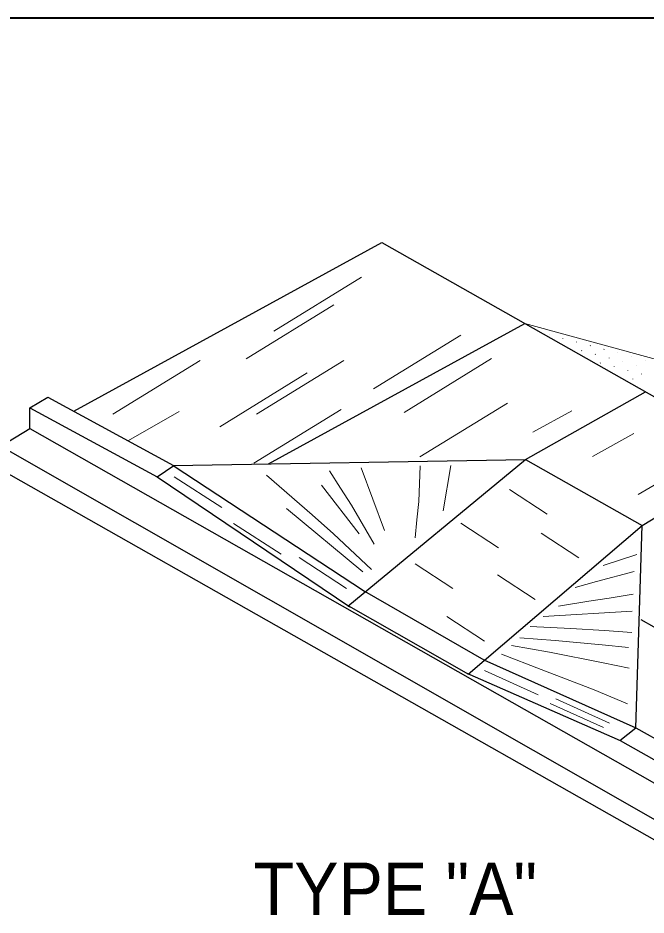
# Model space of a CAD drawing. Extents: x 1190 to 1565, y -209 to 70.
# Drawn here: x 1252.95 to 1276.46, y -15.69 to 17.89 of the extents above; entities that cross this region are included whole.
import ezdxf

# ---------------------------------------------------------------- set-up
doc = ezdxf.new("R2010")
doc.units = 0
doc.header["$LTSCALE"] = 0.49
doc.layers.add('1', color=7, linetype='Continuous', lineweight=13)

msp = doc.modelspace()

# ---------------------------------------------------------------- linework, layer by layer
at = {"layer": '1', "lineweight": 40}
msp.add_line((1227.6928, 17.8859), (1552.7192, 17.8859), dxfattribs=at)
at = {"layer": '1', "lineweight": 25}
for p, q in [((1255.0415, 3.1726), (1266.5736, 9.488)), ((1266.5736, 9.488), (1294.3792, -6.279)), ((1262.3241, 1.1966), (1271.9243, 6.4539)), ((1253.4028, 3.298), (1254.0775, 3.6993)), ((1254.0775, 3.6993), (1258.7744, 1.1326)), ((1271.9523, 1.3612), (1276.4435, 3.8913)), ((1253.4028, 3.298), (1258.1638, 0.7077)), ((1253.4028, 2.5229), (1253.4028, 3.298)), ((1252.3193, 1.8564), (1253.4028, 2.5229)), ((1253.4028, 2.5229), (1282.8958, -14.2336)), ((1252.3193, 1.8564), (1281.7305, -14.9503)), ((1258.758, 1.1399), (1271.9523, 1.3612)), ((1265.3038, -4.1289), (1271.9517, 1.3615)), ((1271.9476, 1.3638), (1276.3106, -1.1102)), ((1276.3106, -1.1102), (1280.6052, 1.5315)), ((1258.1638, 0.7077), (1258.785, 1.1399)), ((1252.3193, 0.9897), (1281.7305, -15.6877)), ((1258.1638, 0.7077), (1265.3677, -4.1508)), ((1269.798, -6.6772), (1276.3106, -1.1102)), ((1276.0726, -8.6762), (1276.3106, -1.1102)), ((1265.3179, -4.1173), (1269.8106, -6.6697)), ((1276.2622, -4.6322), (1287.0822, -10.7676)), ((1269.7561, -6.6376), (1275.4878, -9.1541)), ((1275.4805, -9.1541), (1276.0763, -8.6849)), ((1276.0726, -8.6762), (1283.5705, -12.9277)), ((1275.4878, -9.1541), (1282.8958, -13.3427))]:
    msp.add_line(p, q, dxfattribs=at)
at = {"layer": '1'}
for p, q in [((1262.5345, 6.1696), (1265.8073, 8.1828)), ((1261.4982, 5.1326), (1264.771, 7.1458)), ((1266.2555, 4.0015), (1269.5283, 6.0147)), ((1272.8336, 6.0319), (1272.8352, 6.0328)), ((1273.3458, 5.8947), (1273.3474, 5.8956)), ((1273.3474, 5.8956), (1273.3491, 5.8965)), ((1273.8597, 5.7583), (1273.8613, 5.7592)), ((1274.0472, 5.4336), (1274.0488, 5.4345)), ((1274.372, 5.6211), (1274.3736, 5.622)), ((1274.8843, 5.4838), (1274.8858, 5.4848)), ((1274.8858, 5.4848), (1274.8875, 5.4857)), ((1256.5055, 3.0588), (1259.7783, 5.072)), ((1261.8751, 3.0588), (1265.1478, 5.072)), ((1267.4047, 3.1262), (1270.6775, 5.1395)), ((1274.5595, 5.2963), (1274.5611, 5.2973)), ((1275.0718, 5.159), (1275.0733, 5.16)), ((1275.0733, 5.16), (1275.075, 5.1609)), ((1275.3981, 5.3475), (1275.3998, 5.3484)), ((1275.9103, 5.2103), (1275.912, 5.2112)), ((1276.4227, 5.0729), (1276.4243, 5.0739)), ((1276.4243, 5.0739), (1276.4259, 5.0748)), ((1274.747, 4.9715), (1274.7486, 4.9725)), ((1275.2593, 4.8342), (1275.2608, 4.8353)), ((1275.2608, 4.8353), (1275.2625, 4.8362)), ((1275.5856, 5.0228), (1275.5873, 5.0237)), ((1276.0978, 4.8854), (1276.0995, 4.8864)), ((1260.5091, 2.5875), (1263.7818, 4.6006)), ((1275.7731, 4.6979), (1275.7748, 4.6989)), ((1275.9606, 4.3732), (1275.9623, 4.3742)), ((1276.2853, 4.5607), (1276.287, 4.5617)), ((1267.9981, 1.4563), (1271.271, 3.4695)), ((1257.0951, 2.0686), (1258.9865, 3.1633)), ((1261.7808, 1.2206), (1265.0536, 3.2338)), ((1272.2166, 2.3841), (1273.6815, 3.182)), ((1274.4602, 1.4748), (1275.9992, 2.3285)), ((1276.1661, 0.0462), (1278.3727, 1.3449)), ((1265.8008, 1.0481), (1266.6723, -1.2898)), ((1269.1571, 1.1408), (1268.8603, -0.5662)), ((1258.801, 0.7141), (1260.5811, -0.4363)), ((1264.3175, 0.3987), (1265.7268, -1.4197)), ((1271.3451, 0.2409), (1272.7542, -0.6868)), ((1263.0008, -0.4734), (1265.8565, -2.8484)), ((1261.0261, -1.0301), (1262.8062, -2.1804)), ((1269.528, -1.0208), (1270.9371, -1.9486)), ((1272.5318, -1.3918), (1273.941, -2.3196)), ((1263.4737, -2.3103), (1265.2538, -3.4607)), ((1274.8496, -2.6072), (1276.1105, -2.1991)), ((1267.822, -2.5423), (1269.2313, -3.4701)), ((1270.9001, -2.9504), (1272.3093, -3.8782)), ((1272.606, -4.5183), (1275.9436, -4.3143)), ((1269.0087, -4.5091), (1270.418, -5.4368)), ((1270.418, -6.5408), (1272.4205, -7.4501)), ((1273.0881, -7.5984), (1275.0908, -8.5077)), ((1272.8656, -7.7654), (1274.8681, -8.6747))]:
    msp.add_line(p, q, dxfattribs=at)
for points in [[(1271.923, 6.4471), (1278.0368, 4.7828), (1282.2092, 2.5183), (1285.3661, -1.119)], [(1268.0073, 1.1223), (1267.9518, -0.2137), (1267.8776, -0.9002), (1267.822, -1.5682)], [(1262.2593, 0.7698), (1263.9651, -0.7147), (1264.7625, -1.4197), (1266.1902, -2.7557)], [(1264.6141, 0.9368), (1265.0221, 0.2873), (1265.43, -0.3436), (1266.283, -1.8093)], [(1273.8112, -3.4237), (1274.6086, -3.2009), (1276.0178, -2.8299)], [(1273.1808, -4.1287), (1274.3118, -3.9432), (1275.0721, -3.8318), (1275.9807, -3.6834)], [(1272.1238, -4.8894), (1273.6443, -4.9637), (1274.9053, -5.0379), (1275.9251, -5.1122)], [(1271.7345, -5.3162), (1273.051, -5.4089), (1274.8125, -5.5761), (1275.7953, -5.6688)], [(1271.4192, -5.5946), (1272.847, -5.8543), (1274.8496, -6.2439), (1275.8323, -6.4481)], [(1271.0483, -5.9286), (1272.5318, -6.5038), (1274.5158, -7.2644), (1275.7582, -7.7841)]]:
    msp.add_lwpolyline(points, dxfattribs=at)
at = {"layer": '1', "lineweight": 25}
msp.add_lwpolyline([(1258.7614, 1.14), (1265.9222, -3.5688), (1270.39, -6.1349), (1276.0728, -8.6813)], dxfattribs=at)

# ---------------------------------------------------------------- texts
at = {"layer": '1', "width": 0.95}
msp.add_text('TYPE "A"', height=1.957, dxfattribs=at).set_placement((1261.7733, -15.6796))

doc.saveas('drawing.dxf')
